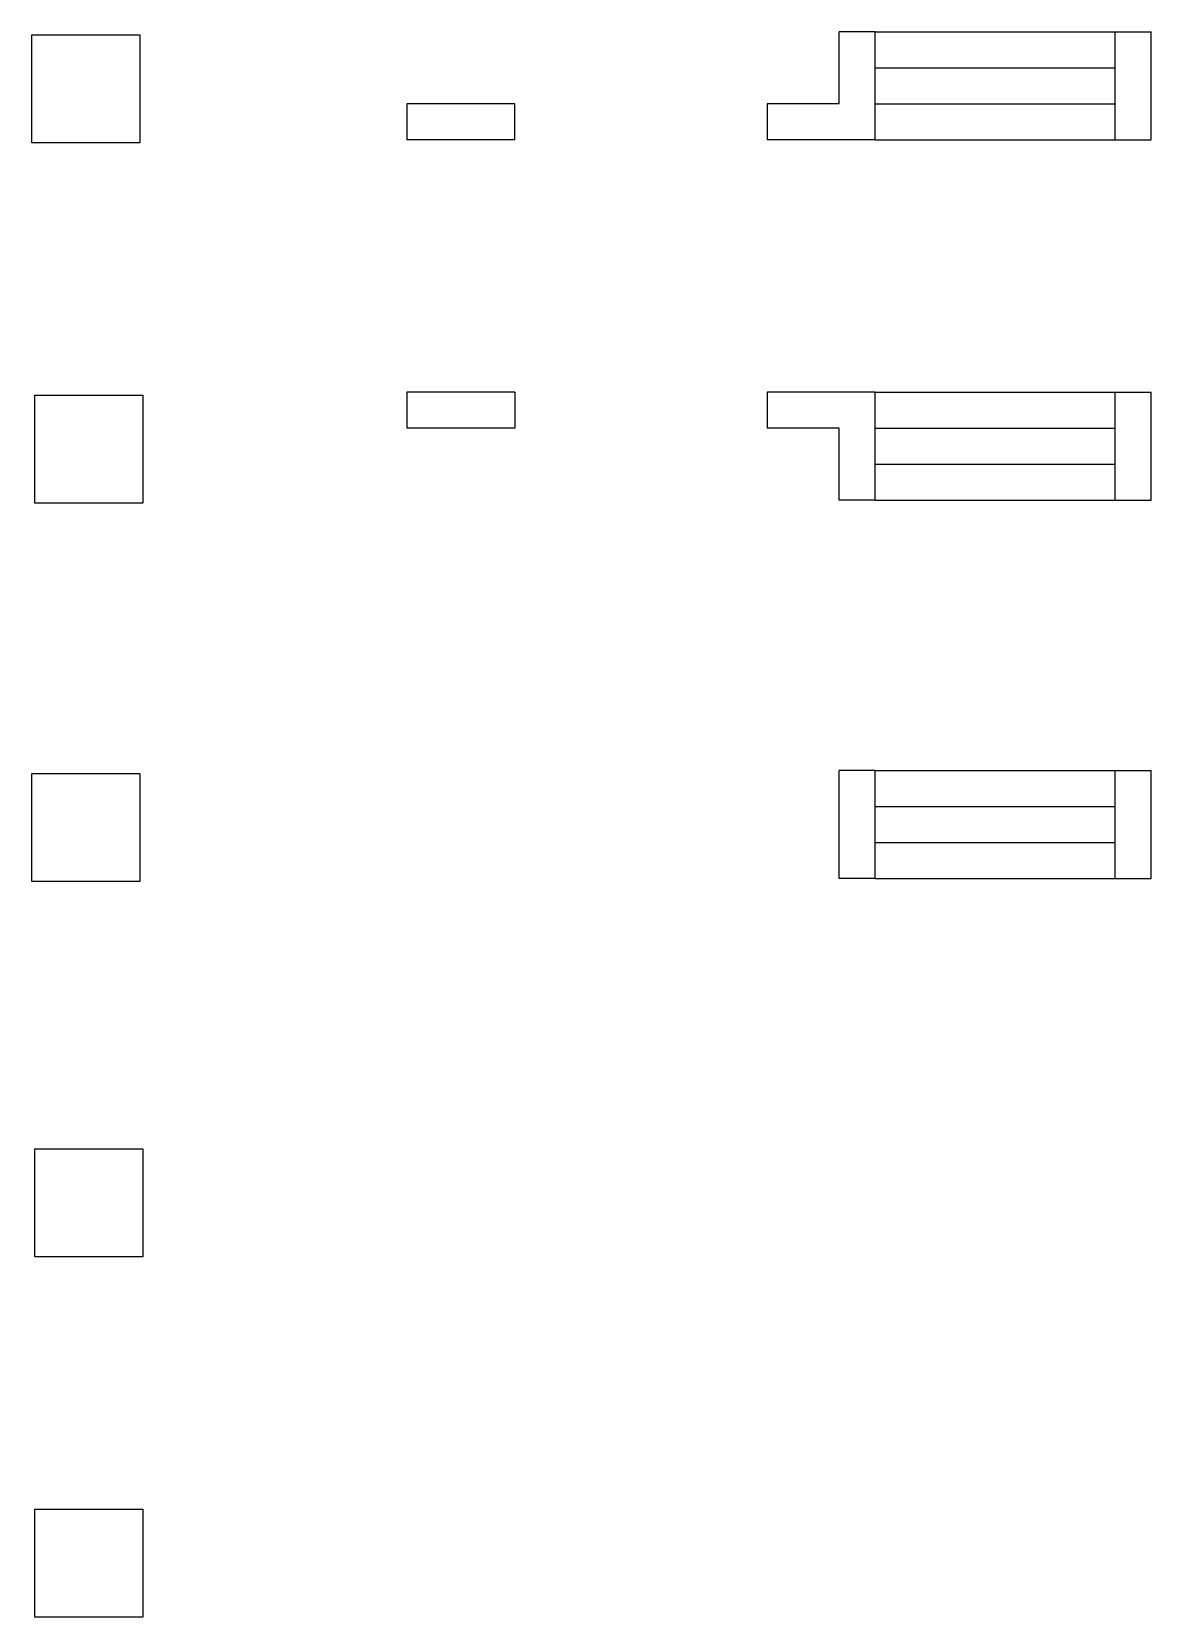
# Model space of a CAD drawing. Header units: inches. Extents: x 0 to 3466, y 0 to 2664.
# Drawn here: x 3093 to 3466, y 1990 to 2518 of the extents above; entities that cross this region are included whole.
import ezdxf

# ---------------------------------------------------------------- set-up
doc = ezdxf.new("R2010")
doc.units = ezdxf.units.IN
doc.header["$LTSCALE"] = 10
doc.header["$MEASUREMENT"] = 0
doc.layers.add('A-COLS', color=5, linetype='CONTINUOUS')
doc.layers.add('A-SITE', color=3, linetype='CONTINUOUS')

msp = doc.modelspace()

# ---------------------------------------------------------------- linework, layer by layer
at = {"layer": 'A-COLS'}
for points in [[(3093, 2481), (3093, 2517), (3129, 2517), (3129, 2481)], [(3094, 2361), (3094, 2397), (3130, 2397), (3130, 2361)], [(3093, 2235), (3093, 2271), (3129, 2271), (3129, 2235)], [(3094, 2110), (3094, 2146), (3130, 2146), (3130, 2110)], [(3094, 1990), (3094, 2026), (3130, 2026), (3130, 1990)]]:
    msp.add_lwpolyline(points, close=True, dxfattribs=at)
at = {"layer": 'A-SITE'}
for p, q in [((3362, 2494), (3362, 2518)), ((3374, 2518), (3362, 2518)), ((3374, 2482), (3374, 2518)), ((3374, 2518), (3454, 2518)), ((3454, 2482), (3454, 2518)), ((3454, 2518), (3466, 2518)), ((3466, 2482), (3466, 2518)), ((3374, 2506), (3454, 2506)), ((3254, 2494), (3218, 2494)), ((3218, 2494), (3218, 2482)), ((3254, 2482), (3254, 2494)), ((3362, 2494), (3338, 2494)), ((3338, 2494), (3338, 2482)), ((3374, 2494), (3454, 2494)), ((3254, 2482), (3218, 2482)), ((3374, 2482), (3338, 2482)), ((3374, 2482), (3454, 2482)), ((3454, 2482), (3466, 2482)), ((3254, 2398), (3218, 2398)), ((3218, 2398), (3218, 2386)), ((3254, 2398), (3254, 2386)), ((3374, 2398), (3338, 2398)), ((3338, 2398), (3338, 2386)), ((3374, 2362), (3374, 2398)), ((3374, 2398), (3454, 2398)), ((3454, 2362), (3454, 2398)), ((3454, 2398), (3466, 2398)), ((3466, 2362), (3466, 2398)), ((3254, 2386), (3218, 2386)), ((3362, 2386), (3338, 2386)), ((3362, 2362), (3362, 2386)), ((3374, 2386), (3454, 2386)), ((3374, 2374), (3454, 2374)), ((3374, 2362), (3362, 2362)), ((3374, 2362), (3454, 2362)), ((3454, 2362), (3466, 2362)), ((3362, 2236), (3362, 2272)), ((3374, 2272), (3362, 2272)), ((3374, 2236), (3374, 2272)), ((3374, 2272), (3454, 2272)), ((3454, 2236), (3454, 2272)), ((3454, 2272), (3466, 2272)), ((3466, 2236), (3466, 2272)), ((3374, 2260), (3454, 2260)), ((3374, 2248), (3454, 2248)), ((3374, 2236), (3362, 2236)), ((3374, 2236), (3454, 2236)), ((3454, 2236), (3466, 2236))]:
    msp.add_line(p, q, dxfattribs=at)

doc.saveas('drawing.dxf')
